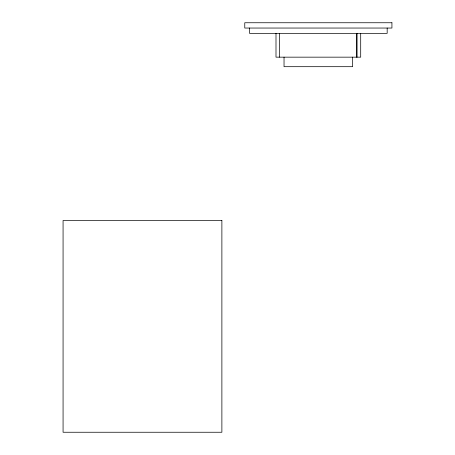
<?xml version="1.0" encoding="UTF-8"?>
<svg xmlns="http://www.w3.org/2000/svg" width="455" height="455" viewBox="0 0 455 455"><rect width="100%" height="100%" fill="white"/><g stroke="black" fill="none" stroke-linecap="round" stroke-linejoin="round"><path stroke-width="0.68" d="M387.171 28.045L387.171 33.34L249.533 33.34L249.533 28.045M360.701 33.34L360.701 57.159L275.997 57.159L275.997 33.34M357.067 33.34L357.067 57.159M356.339 33.34L356.339 57.159M352.665 57.159L352.665 66.686L284.034 66.686L284.034 57.159M279.632 33.34L279.632 57.159M391.931 22.75L244.767 22.75L244.767 28.045L391.931 28.045L391.931 22.75M221.881 220.499L63.069 220.499L63.069 432.25L221.881 432.25L221.881 220.499"/></g></svg>
